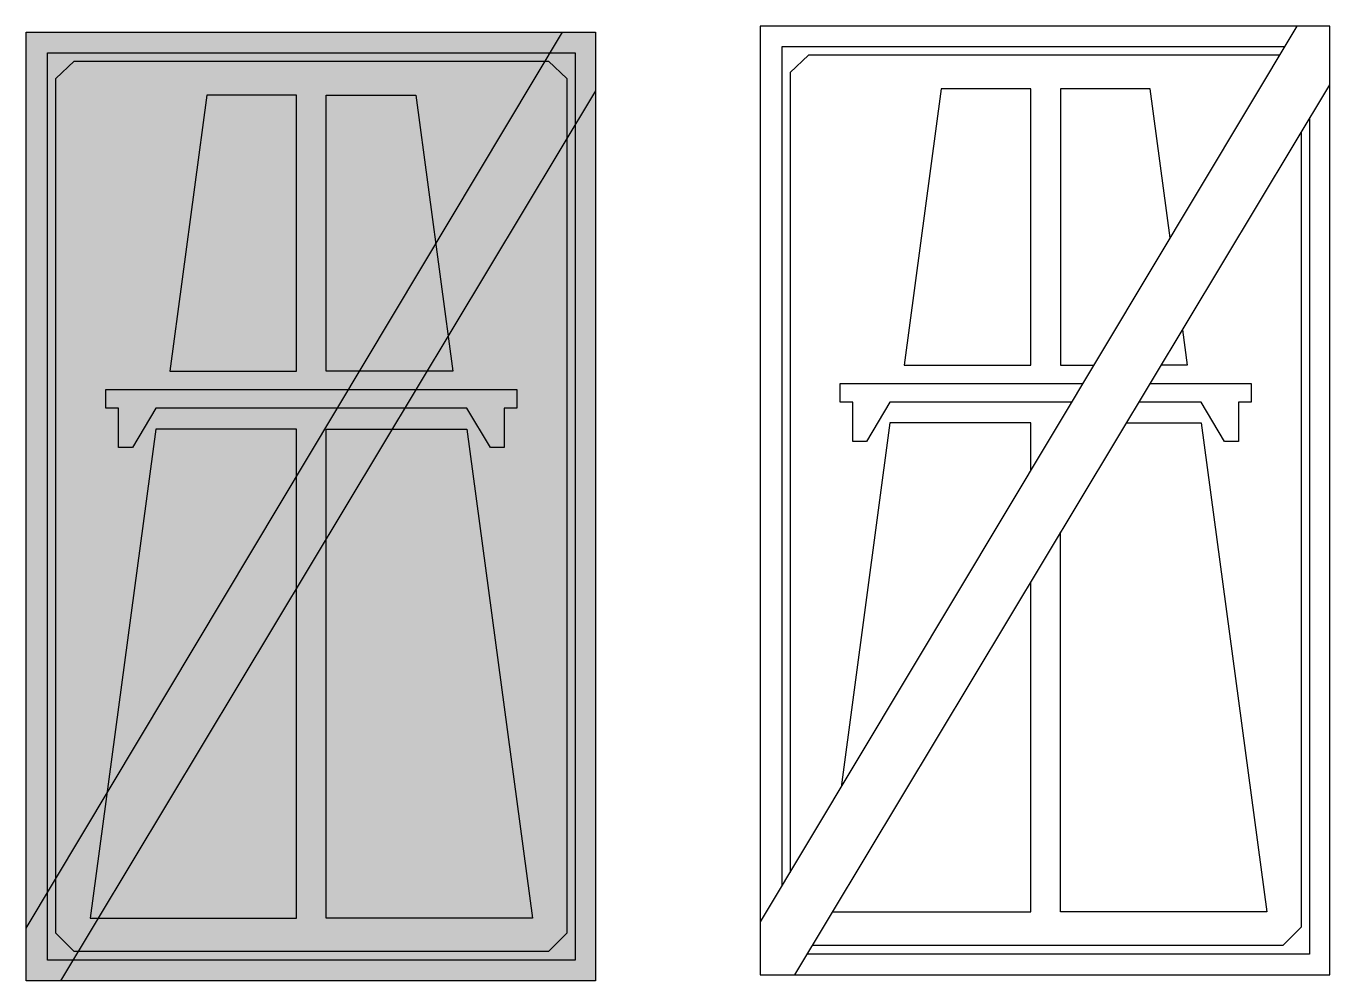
# Model space of a CAD drawing. Extents: x 395 to 1768, y 194 to 1200.
import ezdxf

# ---------------------------------------------------------------- set-up
doc = ezdxf.new("R2010")
doc.units = 0
doc.header["$MEASUREMENT"] = 0

msp = doc.modelspace()

# ---------------------------------------------------------------- hatches: boundary and pattern name
h = msp.add_hatch(color=5)
h.paths.add_polyline_path([(394.7, 193.6), (394.7, 1193.6), (994.7, 1193.6), (994.7, 193.6)])
h.paths.add_polyline_path([(973.2, 215.4), (417.3, 215.4), (417.3, 1171.7), (973.2, 1171.7)], flags=16)
h.paths.add_polyline_path([(964.5, 1144.7), (964.5, 243.9), (945.2, 224.5), (445.4, 224.5), (426, 243.9), (426, 1144.7), (445.4, 1163), (945.2, 1163)], flags=0)
h.paths.add_polyline_path([(679.5, 1127.2), (585.2, 1127.2), (546.2, 836.3), (679.5, 836.3)], flags=0)
h.paths.add_polyline_path([(679.5, 775.3), (531.3, 775.3), (462.2, 259.9), (679.5, 259.9)], flags=0)
h.paths.add_polyline_path([(711, 1127.2), (805.3, 1127.2), (844.3, 836.3), (711, 836.3)], flags=0)
h.paths.add_polyline_path([(711, 775.3), (859.2, 775.3), (928.3, 259.9), (711, 259.9)], flags=0)
h.paths.add_polyline_path([(694.1, 797.1), (531.3, 797.1), (506.7, 755.7), (492.1, 755.7), (492.1, 797.1), (478.8, 797.1), (478.8, 817), (696.4, 817), (911.7, 817), (911.7, 797.1), (898.4, 797.1), (898.4, 755.7), (883.8, 755.7), (859.2, 797.1)], flags=0)
at = {"true_color": 0x000000}
msp.add_hatch(color=18, dxfattribs=at).paths.add_polyline_path([(994.7, 1131.8), (431, 193.6), (394.7, 193.6), (394.7, 249.3), (959.9, 1193.6), (994.7, 1193.6)])
h = msp.add_hatch(color=7)
h.paths.add_polyline_path([(973.2, 215.4), (417.3, 215.4), (417.3, 1171.7), (973.2, 1171.7)])
h.paths.add_polyline_path([(964.5, 1144.7), (964.5, 243.9), (945.2, 224.5), (445.4, 224.5), (426, 243.9), (426, 1144.7), (445.4, 1163), (945.2, 1163)], flags=16)
h.paths.add_polyline_path([(679.5, 1127.2), (585.2, 1127.2), (546.2, 836.3), (679.5, 836.3)], flags=0)
h.paths.add_polyline_path([(711, 1127.2), (805.3, 1127.2), (844.3, 836.3), (711, 836.3)], flags=0)
h.paths.add_polyline_path([(694.1, 797.1), (531.3, 797.1), (506.7, 755.7), (492.1, 755.7), (492.1, 797.1), (478.8, 797.1), (478.8, 817), (696.4, 817), (911.7, 817), (911.7, 797.1), (898.4, 797.1), (898.4, 755.7), (883.8, 755.7), (859.2, 797.1)], flags=0)
h.paths.add_polyline_path([(679.5, 775.3), (531.3, 775.3), (462.2, 259.9), (679.5, 259.9)], flags=0)
h.paths.add_polyline_path([(711, 775.3), (859.2, 775.3), (928.3, 259.9), (711, 259.9)], flags=0)

# ---------------------------------------------------------------- linework, layer by layer
for points in [[(1768.2, 1138.2), (1768.2, 1200), (1733.4, 1200), (1168.2, 255.7), (1168.2, 200), (1204.4, 200)], [(1168.2, 200), (1768.2, 200), (1768.2, 1200), (1168.2, 1200)], [(994.7, 1131.8), (431, 193.6), (394.7, 193.6), (394.7, 249.3), (959.9, 1193.6), (994.7, 1193.6)], [(973.2, 215.4), (417.3, 215.4), (417.3, 1171.7), (973.2, 1171.7)], [(964.5, 1144.7), (964.5, 243.9), (945.2, 224.5), (445.4, 224.5), (426, 243.9), (426, 1144.7), (445.4, 1163), (945.2, 1163)], [(679.5, 1127.2), (585.2, 1127.2), (546.2, 836.3), (679.5, 836.3)], [(711, 1127.2), (805.3, 1127.2), (844.3, 836.3), (711, 836.3)], [(1453, 1133.7), (1358.7, 1133.7), (1319.7, 842.7), (1453, 842.7)], [(694.1, 797.1), (531.3, 797.1), (506.7, 755.7), (492.1, 755.7), (492.1, 797.1), (478.8, 797.1), (478.8, 817), (696.4, 817), (911.7, 817), (911.7, 797.1), (898.4, 797.1), (898.4, 755.7), (883.8, 755.7), (859.2, 797.1)], [(679.5, 775.3), (531.3, 775.3), (462.2, 259.9), (679.5, 259.9)], [(711, 775.3), (859.2, 775.3), (928.3, 259.9), (711, 259.9)]]:
    msp.add_lwpolyline(points, close=True)
at = {"color": 5}
msp.add_lwpolyline([(394.7, 193.6), (394.7, 1193.6), (994.7, 1193.6), (994.7, 193.6)], close=True, dxfattribs=at)
for points in [[(1720.3, 1178.2), (1190.8, 1178.2), (1190.8, 293.5)], [(1715.1, 1169.4), (1218.9, 1169.4), (1199.5, 1151.2), (1199.5, 307.9)], [(1599.8, 976.8), (1578.8, 1133.7), (1484.5, 1133.7), (1484.5, 842.7), (1519.6, 842.7)], [(1746.7, 1102.4), (1746.7, 221.9), (1217.6, 221.9)], [(1738, 1088), (1738, 250.3), (1718.7, 230.9), (1223, 230.9)], [(1612.9, 879.7), (1617.8, 842.7), (1590.6, 842.7)], [(1496.1, 803.5), (1467.6, 803.5), (1304.8, 803.5), (1280.2, 762.1), (1265.6, 762.1), (1265.6, 803.5), (1252.3, 803.5), (1252.3, 823.4), (1469.9, 823.4), (1508, 823.4)], [(1579, 823.4), (1685.2, 823.4), (1685.2, 803.5), (1671.9, 803.5), (1671.9, 762.1), (1657.3, 762.1), (1632.7, 803.5), (1567.1, 803.5)], [(1453, 731.5), (1453, 781.8), (1304.8, 781.8), (1253.3, 397.9)], [(1554, 781.8), (1632.7, 781.8), (1701.8, 266.3), (1484.5, 266.3), (1484.5, 666.4)], [(1244.3, 266.3), (1453, 266.3), (1453, 613.6)]]:
    msp.add_lwpolyline(points)

doc.saveas('drawing.dxf')
